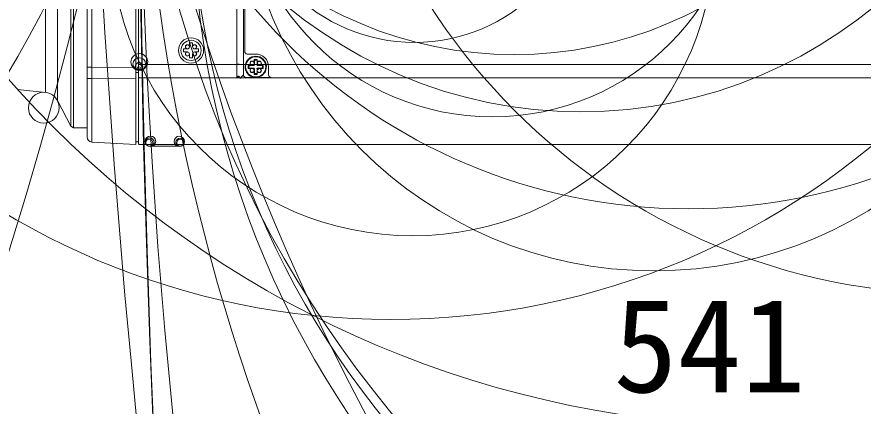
# Model space of a CAD drawing. Units: millimetres, scale not verified. Extents: x -579 to 632, y -295 to 323.
# Drawn here: x 12.18 to 28.65, y 1.27 to 8.85 of the extents above; entities that cross this region are included whole.
import ezdxf
from ezdxf.enums import TextEntityAlignment as Align

# ---------------------------------------------------------------- set-up
doc = ezdxf.new("R2010")
doc.units = ezdxf.units.MM
doc.header["$LTSCALE"] = 0.125
doc.layers.add('0-5_SUNPO', color=7, linetype='Continuous', lineweight=20)
doc.layers.add('0-6_GAIKEI', color=1, linetype='Continuous', lineweight=18)
doc.styles.add('ＭＳ ゴシック', font='')
doc.styles.get('ＭＳ ゴシック').set_extended_font_data('MS Gothic')

# ---------------------------------------------------------------- blocks, each defined once
blk = doc.blocks.new('D2')
at = {"layer": '0-5_SUNPO', "style": 'ＭＳ ゴシック'}
blk.add_text('541', height=1.833, dxfattribs=at).set_placement((217.2935, 62.4896), align=Align.BOTTOM_LEFT)

msp = doc.modelspace()

# ---------------------------------------------------------------- linework, layer by layer
at = {"layer": '0-6_GAIKEI'}
for p, q in [((14.4929, 15.32), (14.4929, 6.3647)), ((14.5429, 6.4303), (14.5429, 15.2741)), ((13.2267, 6.7207), (13.2267, 14.4587)), ((13.2779, 6.6891), (13.2779, 14.4903)), ((12.9673, 7.2181), (12.9673, 13.9613)), ((14.5463, 13.98), (14.5463, 7.923)), ((12.7331, 7.3777), (12.7331, 13.8017)), ((16.4576, 7.9236), (16.4576, 13.7392)), ((13.6376, 6.4095), (13.6376, 13.6224)), ((16.5879, 7.7195), (16.5879, 11.5003)), ((16.6129, 11.1197), (16.6129, 8.1747)), ((16.8279, 8.1247), (16.6629, 8.1247)), ((14.5463, 7.923), (38.1894, 7.923)), ((16.5074, 7.9236), (16.4576, 7.9236)), ((16.7979, 7.9441), (16.8027, 7.9128)), ((16.8017, 8.0059), (16.7988, 8.0207)), ((16.853, 7.9128), (16.8578, 7.9441)), ((16.8541, 8.0059), (16.857, 8.0207)), ((13.6376, 7.8659), (14.4929, 7.8647)), ((14.4929, 7.7647), (14.5429, 7.7647)), ((14.5613, 7.8065), (14.5613, 7.8065)), ((16.4579, 7.8059), (16.4579, 7.8059)), ((16.4592, 7.6784), (16.4579, 7.8059)), ((16.6967, 7.9009), (16.6819, 7.9038)), ((16.6967, 7.8485), (16.6819, 7.8456)), ((16.7898, 7.8999), (16.7585, 7.9047)), ((16.7585, 7.8448), (16.7898, 7.8496)), ((16.8027, 7.8366), (16.7979, 7.8053)), ((16.8017, 7.7435), (16.7988, 7.7287)), ((16.8578, 7.8053), (16.853, 7.8366)), ((16.8541, 7.7435), (16.857, 7.7287)), ((16.8973, 7.9047), (16.866, 7.8999)), ((16.866, 7.8496), (16.8973, 7.8448)), ((16.959, 7.9009), (16.9739, 7.9038)), ((16.959, 7.8485), (16.9739, 7.8456)), ((17.0779, 7.7197), (17.0779, 7.8747)), ((13.6376, 7.6464), (14.4929, 7.6441)), ((14.5429, 7.6184), (14.5445, 7.6201)), ((14.5464, 7.6201), (14.5464, 6.3794)), ((14.5595, 7.664), (38.1763, 7.664)), ((16.4592, 7.6784), (16.4592, 7.6652)), ((16.5176, 7.6492), (16.5879, 7.7195)), ((16.799, 7.6697), (16.6377, 7.6697)), ((17.1279, 7.6697), (16.8569, 7.6697))]:
    msp.add_line(p, q, dxfattribs=at)
at = {"layer": '0-6_GAIKEI', "color": 7}
for p, q in [((13.5429, 14.7822), (13.5429, 6.5094)), ((12.7327, 7.3778), (12.1926, 7.4346)), ((13.2267, 6.7207), (12.9673, 7.2181)), ((13.2779, 6.6891), (13.2267, 6.7207)), ((13.5429, 6.6845), (13.2779, 6.6891)), ((13.6376, 6.4095), (14.4929, 6.3647)), ((14.4929, 6.4147), (14.5281, 6.4153)), ((14.5464, 6.3794), (14.5464, 6.3793)), ((14.5614, 6.3647), (14.5614, 6.3648)), ((14.5614, 6.3647), (39.0043, 6.3647)), ((15.3589, 6.3297), (14.7589, 6.3297))]:
    msp.add_line(p, q, dxfattribs=at)
at = {"layer": '0-6_GAIKEI'}
for centre, radius in [((323.1453, 14.0453), 308.584), ((-270.2515, 14.0454), 308.4259), ((312.4459, 14.0448), 297.8996), ((-259.2113, 14.0451), 297.4007), ((215.021, 21.4887), 201.537), ((-96.2014, 14.3289), 134.3757), ((143.8081, 14.3259), 129.2616), ((-65.102, 28.4614), 80.8031), ((60.8546, 23.2875), 47.3848), ((54.7489, 14.6618), 40.1869), ((-0.2994, 14.656), 38.4881), ((-4.4792, 17.6464), 19.2233), ((16.1255, 14.8056), 22.0478), ((35.9491, 14.7958), 21.4016), ((8.3578, -2.3165), 37.2143), ((16.6063, 11.7463), 20.9533), ((-3.9994, -12.9232), 45.4484), ((19.4589, 17.6138), 14.657), ((33.4652, 11.0702), 17.8596), ((32.4326, 11.6604), 16.8803), ((30.499, 15.66), 12.2099), ((25.2498, 16.202), 11.0897), ((23.1565, 15.9864), 8.9863), ((21.86, 15.7872), 7.6747), ((24.577, 11.9502), 8.0459), ((21.4339, 11.7999), 4.8993), ((31.8553, 12.1377), 4.2239), ((19.9172, 11.7307), 3.381), ((15.5679, 8.1947), 0.2453), ((15.5679, 8.1947), 0.1972), ((15.4976, 8.2649), 0.0403), ((15.4982, 8.2625), 0.0379), ((15.6381, 8.2649), 0.0403), ((15.6357, 8.2644), 0.0379), ((14.5616, 7.9697), 0.1632), ((15.4977, 8.1245), 0.0403), ((15.5001, 8.125), 0.0379), ((15.6381, 8.1245), 0.0403), ((15.6376, 8.1269), 0.0379), ((16.8279, 7.8747), 0.2003), ((14.5602, 7.9297), 0.1231), ((14.5573, 7.8813), 0.0747), ((16.8279, 7.8747), 0.1972), ((16.7577, 7.9449), 0.0403), ((16.7601, 7.9444), 0.0379), ((16.7898, 7.9137), 0.0139), ((16.7899, 7.9126), 0.0128), ((16.7901, 7.9126), 0.0128), ((16.8657, 7.9127), 0.0128), ((16.8669, 7.9127), 0.0139), ((16.8658, 7.9125), 0.0128), ((16.8981, 7.9449), 0.0403), ((16.8976, 7.9425), 0.0379), ((14.5534, 7.8416), 0.0348), ((14.5507, 7.8232), 0.0162), ((14.5489, 7.8142), 0.00696), ((14.5476, 7.81), 0.00258), ((14.5469, 7.8083), 0.00075), ((14.5466, 7.8079), 0.00027), ((16.7576, 7.8045), 0.0403), ((16.7582, 7.8069), 0.0379), ((16.7888, 7.8367), 0.0139), ((16.79, 7.8369), 0.0128), ((16.79, 7.8367), 0.0128), ((16.8659, 7.8357), 0.0139), ((16.8657, 7.8368), 0.0128), ((16.8659, 7.8368), 0.0128), ((16.8981, 7.8045), 0.0403), ((16.8957, 7.805), 0.0379), ((16.4931, 7.6794), 0.0156), ((16.4935, 7.6786), 0.0147)]:
    msp.add_circle(centre, radius, dxfattribs=at)
at = {"layer": '0-6_GAIKEI', "color": 7}
for centre, radius in [((26.9551, 20.784), 19.9032), ((16.7839, -12.953), 34.2828), ((26.9551, 0.3954), 19.9032), ((19.8834, 10.4679), 5.8814), ((12.7013, 7.0794), 0.3), ((14.7786, 6.4247), 0.1017), ((14.766, 6.4102), 0.0825), ((14.7586, 6.3973), 0.0676), ((15.3403, 6.4236), 0.1001), ((15.3535, 6.4076), 0.0794), ((15.3592, 6.3971), 0.0674)]:
    msp.add_circle(centre, radius, dxfattribs=at)
at = {"layer": '0-6_GAIKEI'}
for centre, radius, start, end in [((16.6629, 8.1747), 0.05, 180, 270), ((16.8279, 7.8747), 0.207, 277.14937, 262.85623), ((16.8279, 7.8747), 0.207, 277.01999, 262.98561), ((16.8279, 7.8747), 0.25, 0, 90), ((17.1279, 7.7197), 0.05, 180, 270)]:
    msp.add_arc(centre, radius, start, end, dxfattribs=at)
at = {"layer": '0-6_GAIKEI', "color": 7}
for centre, radius, start, end in [((12.7013, 7.0794), 0.3, 27.54096, 39.8344), ((13.6429, 6.5094), 0.1, 180, 267), ((14.5279, 6.4303), 0.015, 271, 0), ((14.6892, 6.3497), 0.015, 40.22128, 90), ((15.4285, 6.3497), 0.015, 90, 139.73791)]:
    msp.add_arc(centre, radius, start, end, dxfattribs=at)
at = {"layer": '0-6_GAIKEI'}
for centre, major_axis, ratio, start_param, end_param in [((15.5652, 8.1947), (0, -0.525), 0.052336, 4.4305368, 4.5797672), ((15.5679, 8.2051), (-0.5249, 0), 0.258819, 4.6568992, 4.7678787), ((15.5706, 8.1947), (0, 0.525), 0.052336, 4.8450107, 4.9942412), ((15.5575, 8.1947), (0, -0.5249), 0.258819, 4.6568992, 4.7678787), ((15.5679, 8.1974), (-0.525, 0), 0.052336, 4.8450107, 4.9942412), ((15.5679, 8.192), (0.525, 0), 0.052336, 4.4305368, 4.5797672), ((15.5652, 8.1947), (0, -0.525), 0.052336, 4.8450107, 4.9942412), ((15.5706, 8.1947), (0, 0.525), 0.052336, 4.4305368, 4.5797672), ((15.5679, 8.1974), (-0.525, 0), 0.052336, 4.4305368, 4.5797672), ((15.5679, 8.192), (0.525, 0), 0.052336, 4.8450107, 4.9942412), ((15.5783, 8.1947), (0, 0.5249), 0.258819, 4.6568992, 4.7678787), ((14.4292, 7.923), (0, -2.235), 0.052408, 1.5456437, 1.5707962), ((15.5679, 8.1843), (0.5249, 0), 0.258819, 4.6568992, 4.7678787), ((16.6501, 7.9236), (0, 2.25), 0.085544, 1.5707963, 1.6231562), ((16.8252, 7.8747), (0, -0.525), 0.052336, 4.4305368, 4.5797672), ((16.8279, 7.8851), (-0.5249, 0), 0.258819, 4.6568992, 4.7678787), ((16.782, 7.8747), (0, 0.3974), 0.052336, 4.8084364, 5.0488056), ((16.8279, 8.0913), (0.3312, 0), 0.258819, 4.6331829, 4.7915951), ((16.8737, 7.8747), (0, -0.3974), 0.052336, 4.3759723, 4.6163416), ((16.8306, 7.8747), (0, 0.525), 0.052336, 4.8450107, 4.9942412), ((13.6429, 7.8685), (0.1, 0), 0.026186, 3.1415927, 4.6600291), ((14.4291, 7.9229), (0.0061, -2.235), 0.052407, 1.5191032, 1.5455192), ((16.8175, 7.8747), (0, -0.5249), 0.258819, 4.6568992, 4.7678787), ((16.8279, 7.8774), (-0.525, 0), 0.052336, 4.8450107, 4.9942412), ((16.8279, 7.872), (0.525, 0), 0.052336, 4.4305368, 4.5797672), ((16.8279, 7.9206), (0.3974, 0), 0.052336, 4.3759723, 4.6163416), ((16.8279, 7.8289), (-0.3974, 0), 0.052336, 4.8084364, 5.0488056), ((16.6113, 7.8747), (0, 0.3312), 0.258819, 4.6331829, 4.7915951), ((16.8252, 7.8747), (0, -0.525), 0.052336, 4.8450107, 4.9942412), ((16.782, 7.8747), (0, 0.3974), 0.052336, 4.3759723, 4.6163416), ((16.8279, 7.6581), (-0.3312, 0), 0.258819, 4.6331829, 4.7915951), ((16.8737, 7.8747), (0, -0.3974), 0.052336, 4.8084364, 5.0488056), ((16.8306, 7.8747), (0, 0.525), 0.052336, 4.4305368, 4.5797672), ((16.8279, 7.9206), (0.3974, 0), 0.052336, 4.8084364, 5.0488056), ((16.8279, 7.8289), (-0.3974, 0), 0.052336, 4.3759723, 4.6163416), ((16.8279, 7.8774), (-0.525, 0), 0.052336, 4.4305368, 4.5797672), ((16.8279, 7.872), (0.525, 0), 0.052336, 4.8450107, 4.9942412), ((17.0445, 7.8747), (0, -0.3312), 0.258819, 4.6331829, 4.7915951), ((16.8383, 7.8747), (0, 0.5249), 0.258819, 4.6568992, 4.7678787), ((13.6429, 7.6516), (-0.1, 0), 0.052336, 0, 1.5184364), ((14.5596, 7.6791), (0.0068, 0.0135), 0.99323, 2.0388303, 3.6041787), ((16.4593, 7.6784), (0.05, 0.0002), 0.000511, 0.215555, 1.5721191), ((16.4593, 7.6634), (0.035, 0), 0.053144, 0.2634133, 1.5726936), ((16.6381, 7.7199), (-0.0356, -0.0356), 0.992433, 5.5015852, 7.0647854), ((16.8279, 7.8643), (0.5249, 0), 0.258819, 4.6568992, 4.7678787)]:
    msp.add_ellipse(centre, major_axis=major_axis, ratio=ratio, start_param=start_param, end_param=end_param, dxfattribs=at)
at = {"layer": '0-6_GAIKEI', "color": 7}
msp.add_ellipse((14.5614, 6.3798), major_axis=(0.015, 0), ratio=0.999964, start_param=3.1678464, end_param=4.712389, dxfattribs=at)

# ---------------------------------------------------------------- block references
at = {"layer": '0-5_SUNPO'}
msp.add_blockref('D2', (-193.5007, -61.4999), dxfattribs=at)

doc.saveas('drawing.dxf')
